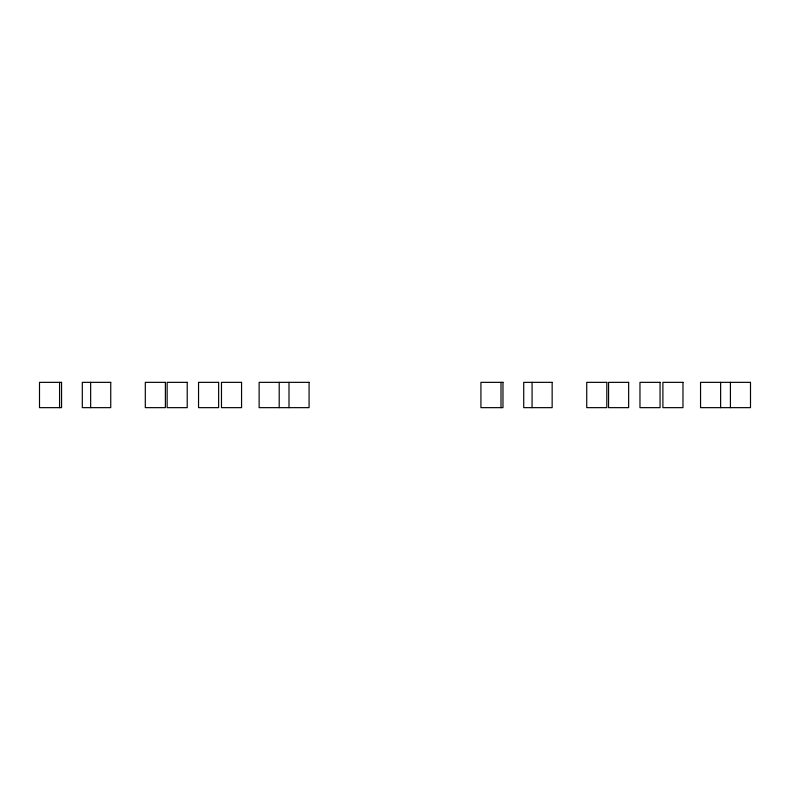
<?xml version="1.0" encoding="UTF-8"?>
<svg xmlns="http://www.w3.org/2000/svg" width="790" height="790" viewBox="0 0 790 790"><rect width="100%" height="100%" fill="white"/><g stroke="black" fill="none" stroke-linecap="round" stroke-linejoin="round"><path stroke-width="1.19" d="M730.424 382.35L730.424 407.65M720.628 382.35L720.628 407.65M532.075 382.35L532.075 407.65M500.998 382.35L500.998 407.65M289.002 382.35L289.002 407.65M279.206 382.35L279.206 407.65M90.653 382.35L90.653 407.65M59.576 382.35L59.576 407.65M61.561 382.35L39.5 382.35L39.5 407.65L61.561 407.65L61.561 382.35M110.738 382.35L82.308 382.35L82.308 407.65L110.738 407.65L110.738 382.35M165.386 382.35L145.311 382.35L145.311 407.65L165.386 407.65L165.386 382.35M187.22 382.35L167.144 382.35L167.144 407.65L187.22 407.65L187.22 382.35M218.633 382.35L198.547 382.35L198.547 407.65L218.633 407.65L218.633 382.35M241.562 382.35L221.477 382.35L221.477 407.65L241.562 407.65L241.562 382.35M309.078 382.35L259.13 382.35L259.13 407.65L309.078 407.65L309.078 382.35M502.973 382.35L480.922 382.35L480.922 407.65L502.973 407.65L502.973 382.35M552.151 382.35L523.721 382.35L523.721 407.65L552.151 407.65L552.151 382.35M606.809 382.35L586.733 382.35L586.733 407.65L606.809 407.65L606.809 382.35M628.643 382.35L608.567 382.35L608.567 407.65L628.643 407.65L628.643 382.35M660.055 382.35L639.969 382.35L639.969 407.65L660.055 407.65L660.055 382.35M682.975 382.35L662.899 382.35L662.899 407.65L682.975 407.65L682.975 382.35M750.5 382.35L700.552 382.35L700.552 407.65L750.5 407.65L750.5 382.35"/></g></svg>
